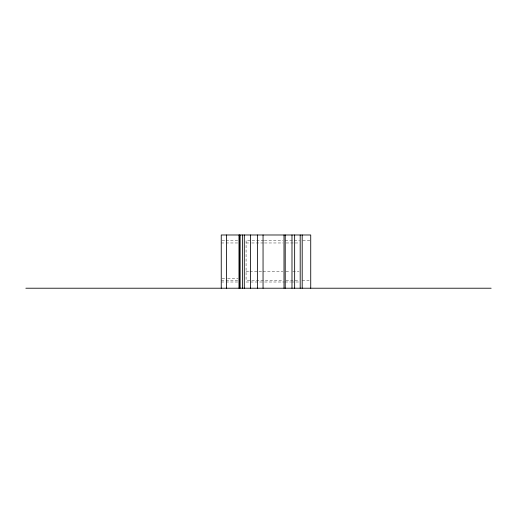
<?xml version="1.0" encoding="UTF-8"?>
<svg xmlns="http://www.w3.org/2000/svg" width="517" height="517" viewBox="0 0 517 517"><rect width="100%" height="100%" fill="white"/><g stroke="black" fill="none" stroke-linecap="round" stroke-linejoin="round"><path stroke-width="0.39" stroke-dasharray="2.58 1.94" d="M222.045 240.308L225.244 240.308M226.045 240.308L238.066 240.308M263.715 240.308L246.079 240.308L246.079 280.233L282.954 280.233M264.439 240.308L282.954 240.308M285.222 240.308L299.556 240.308M302.749 240.308L310.73 240.308M221.244 242.971L225.244 242.971M226.045 242.971L238.066 242.971M246.079 242.971L250.887 242.971M251.689 242.971L263.715 242.971M264.517 242.971L282.954 242.971M286.159 242.971L298.988 242.971M246.079 271.8L249.168 271.8M249.937 271.8L262.274 271.8M263.05 271.8L282.851 271.8M285.979 271.8L290.489 271.8M292.777 271.8L299.052 271.8M222.045 278.456L226.847 278.456M227.648 278.456L238.066 278.456M221.244 280.233L225.244 280.233M226.045 280.233L238.066 280.233M285.979 280.233L299.175 280.233M302.193 280.233L309.172 280.233M221.244 282.004L225.244 282.004M226.045 282.004L238.066 282.004M246.079 282.004L262.274 282.004M264.633 282.004L284.434 282.004M285.222 282.004L290.625 282.004M291.394 282.004L299.104 282.004"/><path stroke-width="0.78" d="M238.983 288.215L238.983 234.989M244.302 288.215L244.302 234.989M250.512 288.215L250.512 234.989M25.85 288.215L491.15 288.215M310.73 288.215L310.73 234.989L221.244 234.989L221.244 288.215M302.193 234.989L302.193 288.215M300.196 234.989L300.196 288.215M294.651 234.989L294.651 288.215M291.989 234.989L291.989 288.215M285.222 234.989L285.222 288.215M284.007 234.989L284.007 288.215M263.05 234.989L263.05 288.215M257.388 234.989L257.388 288.215M242.512 234.989L242.512 288.215M226.562 234.989L226.562 288.215M239.869 234.989L239.869 288.215L239.869 234.989"/></g></svg>
